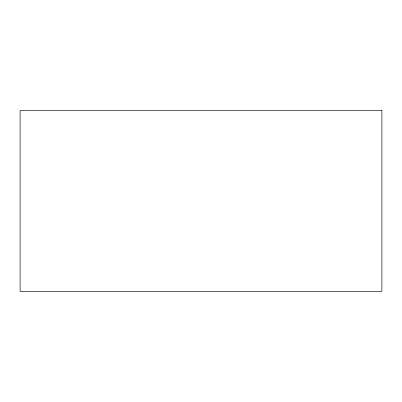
<?xml version="1.0" encoding="UTF-8"?>
<svg xmlns="http://www.w3.org/2000/svg" width="402" height="402" viewBox="0 0 402 402"><rect width="100%" height="100%" fill="white"/><g stroke="black" fill="none" stroke-linecap="round" stroke-linejoin="round"><path stroke-width="0.6" d="M381.9 110.55L20.1 110.55L20.1 291.45L381.9 291.45L381.9 110.55"/></g></svg>
